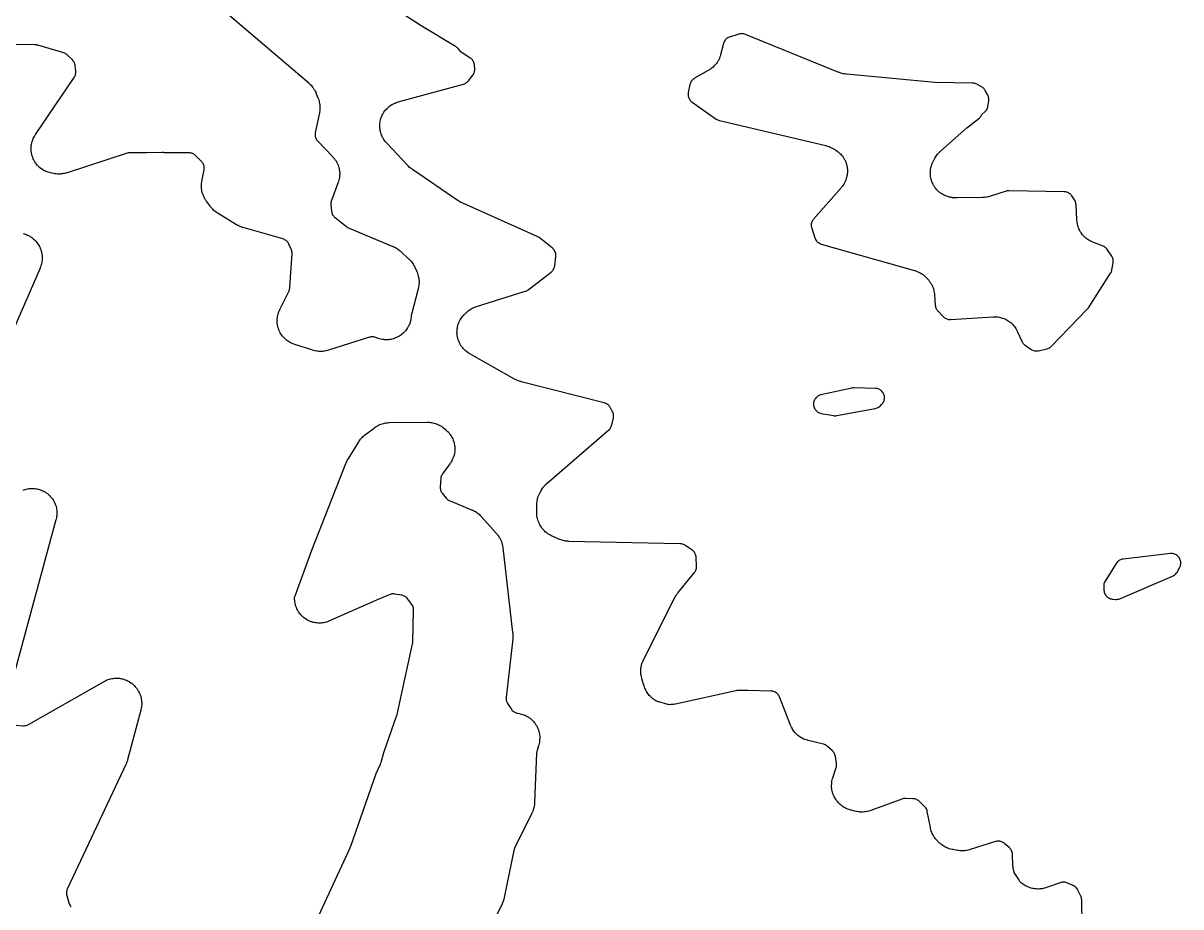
# Model space of a CAD drawing. Header units: millimetres. Extents: x 0 to 194, y 0 to 300.
# Drawn here: x 38.01 to 74.91, y 80.02 to 108.18 of the extents above; entities that cross this region are included whole.
import ezdxf

# ---------------------------------------------------------------- set-up
doc = ezdxf.new("R2010")
doc.units = ezdxf.units.MM
doc.layers.add('CUT', color=7, linetype='CONTINUOUS')

msp = doc.modelspace()

# ---------------------------------------------------------------- linework, layer by layer
at = {"layer": 'CUT'}
for points in [[(42.7107, 110.0415), (47.1179, 106.2753), (47.1337, 106.261), (47.1647, 106.2319), (47.1943, 106.2013), (47.2154, 106.1774), (47.242, 106.1441), (47.2607, 106.1183), (47.284, 106.0827), (47.3002, 106.0552), (47.32, 106.0176), (47.3381, 105.9791), (47.3466, 105.9596), (47.4109, 105.8034), (47.4188, 105.7828), (47.4336, 105.7411), (47.4464, 105.6987), (47.4543, 105.6665), (47.4629, 105.6231), (47.4676, 105.5903), (47.4719, 105.5462), (47.4734, 105.5131), (47.4732, 105.4689), (47.4715, 105.4358), (47.467, 105.3917), (47.4604, 105.348), (47.4565, 105.3262), (47.3268, 104.6859), (47.3224, 104.6571), (47.3208, 104.6281), (47.322, 104.5991), (47.3261, 104.5703), (47.3329, 104.5421), (47.3424, 104.5146), (47.3545, 104.4882), (47.3691, 104.4631), (47.386, 104.4395), (47.4052, 104.4177), (47.8755, 103.9317), (47.8899, 103.9161), (47.9179, 103.8842), (47.9444, 103.8511), (47.9631, 103.8253), (47.9864, 103.7898), (48.0025, 103.7624), (48.0223, 103.7249), (48.0358, 103.6961), (48.052, 103.6569), (48.0628, 103.627), (48.0752, 103.5864), (48.0831, 103.5556), (48.0916, 103.514), (48.0965, 103.4826), (48.1011, 103.4404), (48.1031, 103.4086), (48.1036, 103.3662), (48.1026, 103.3344), (48.0992, 103.2921), (48.0951, 103.2605), (48.0877, 103.2187), (48.0807, 103.1877), (48.0695, 103.1468), (48.0563, 103.1065), (48.0492, 103.0865), (47.8389, 102.5338), (47.8301, 102.5068), (47.8238, 102.4792), (47.8202, 102.4511), (47.8193, 102.4228), (47.8211, 102.3945), (47.8433, 102.1908), (47.848, 102.1615), (47.8555, 102.1329), (47.8658, 102.1051), (47.8788, 102.0785), (47.8944, 102.0533), (47.9124, 102.0298), (47.9326, 102.0081), (47.9549, 101.9886), (48.3316, 101.689), (48.3542, 101.6727), (48.3782, 101.6586), (48.4034, 101.6467), (49.799, 101.0684), (49.8171, 101.0605), (49.8529, 101.0437), (49.888, 101.0254), (49.9137, 101.0106), (49.947, 100.9893), (49.9712, 100.9722), (50.0026, 100.9481), (50.0328, 100.9226), (50.0476, 100.9095), (50.3008, 100.6762), (50.317, 100.6605), (50.3486, 100.6283), (50.3786, 100.5946), (50.3997, 100.5682), (50.4261, 100.5316), (50.4445, 100.5033), (50.4671, 100.4643), (50.4877, 100.4242), (50.4975, 100.4039), (50.5601, 100.2657), (50.5687, 100.2455), (50.5848, 100.2046), (50.5989, 100.1629), (50.608, 100.1313), (50.618, 100.0884), (50.6239, 100.056), (50.6297, 100.0124), (50.6324, 99.9796), (50.6339, 99.9357), (50.6334, 99.9027), (50.6306, 99.8588), (50.6269, 99.8261), (50.6198, 99.7827), (50.6106, 99.7397), (50.6055, 99.7183), (50.3889, 98.9021), (50.3828, 98.8735), (50.3795, 98.8444), (50.3774, 98.8125), (50.3722, 98.7671), (50.3667, 98.734), (50.357, 98.6898), (50.3481, 98.6572), (50.334, 98.6142), (50.3219, 98.5827), (50.3036, 98.5413), (50.2883, 98.5111), (50.266, 98.4719), (50.2478, 98.4433), (50.2216, 98.4065), (50.2007, 98.3799), (50.1709, 98.3459), (50.1474, 98.3216), (50.1144, 98.2907), (50.0886, 98.2689), (50.0527, 98.2415), (50.0248, 98.2223), (49.9863, 98.1986), (49.9566, 98.1824), (49.9159, 98.1627), (49.8848, 98.1495), (49.8423, 98.134), (49.81, 98.124), (49.7662, 98.1128), (49.733, 98.1061), (49.6884, 98.0994), (49.6547, 98.0961), (49.6096, 98.0939), (49.5757, 98.0939), (49.5306, 98.0962), (49.4969, 98.0997), (49.4523, 98.1065), (49.4191, 98.1133), (49.3754, 98.1246), (49.3323, 98.1381), (49.3109, 98.1453), (49.2502, 98.1677), (49.2234, 98.1762), (49.1959, 98.1821), (49.168, 98.1854), (49.1399, 98.1861), (49.1118, 98.1842), (49.0841, 98.1796), (49.0569, 98.1725), (47.7418, 97.7609), (47.7199, 97.7546), (47.6759, 97.7433), (47.6314, 97.7341), (47.5977, 97.729), (47.5525, 97.7244), (47.5185, 97.7227), (47.4731, 97.7227), (47.4391, 97.7244), (47.3938, 97.729), (47.3602, 97.7341), (47.3157, 97.7432), (47.2717, 97.7546), (47.2498, 97.7608), (46.6725, 97.9413), (46.6516, 97.9484), (46.6101, 97.9637), (46.5693, 97.981), (46.5395, 97.9954), (46.5007, 98.0166), (46.4724, 98.0339), (46.4358, 98.0588), (46.4094, 98.0788), (46.3755, 98.1072), (46.3511, 98.1297), (46.3201, 98.1612), (46.2981, 98.186), (46.2704, 98.2205), (46.2509, 98.2473), (46.2267, 98.2843), (46.2099, 98.3129), (46.1895, 98.3521), (46.1756, 98.3822), (46.1591, 98.4233), (46.1483, 98.4546), (46.1359, 98.4971), (46.1282, 98.5293), (46.12, 98.5728), (46.1155, 98.6056), (46.1116, 98.6497), (46.1104, 98.6828), (46.1109, 98.7271), (46.1129, 98.7601), (46.1177, 98.8041), (46.1229, 98.8368), (46.1321, 98.8801), (46.1405, 98.9122), (46.1538, 98.9544), (46.1653, 98.9854), (46.1828, 99.0261), (46.1959, 99.053), (46.4885, 99.6536), (46.5, 99.6806), (46.5089, 99.7085), (46.515, 99.7372), (46.5182, 99.7664), (46.585, 100.8384), (46.5853, 100.8685), (46.5827, 100.8984), (46.577, 100.928), (46.5685, 100.9568), (46.557, 100.9847), (46.482, 101.1443), (46.4687, 101.1694), (46.4531, 101.1932), (46.4353, 101.2153), (46.4156, 101.2357), (46.394, 101.2541), (46.3707, 101.2704), (46.346, 101.2844), (46.3201, 101.296), (46.2932, 101.3051), (45.0235, 101.6693), (45.0047, 101.6752), (44.9675, 101.6876), (44.9308, 101.7017), (44.9038, 101.7134), (44.8685, 101.7307), (44.834, 101.7494), (44.817, 101.7592), (44.2281, 102.1132), (44.2094, 102.125), (44.1727, 102.1497), (44.1372, 102.1761), (44.1116, 102.1971), (44.0789, 102.2269), (44.0555, 102.2504), (44.0258, 102.2832), (43.9979, 102.3175), (43.9843, 102.335), (43.8576, 102.5065), (43.8444, 102.5254), (43.819, 102.5637), (43.7956, 102.6034), (43.7796, 102.6339), (43.7604, 102.6757), (43.7476, 102.7077), (43.7327, 102.7513), (43.7233, 102.7844), (43.7129, 102.8293), (43.7069, 102.8632), (43.7012, 102.9089), (43.6987, 102.9433), (43.6977, 102.9893), (43.6987, 103.0238), (43.7024, 103.0696), (43.7084, 103.1153), (43.712, 103.138), (43.7808, 103.5098), (43.7847, 103.5387), (43.7857, 103.5678), (43.784, 103.5968), (43.7795, 103.6256), (43.7721, 103.6537), (43.7621, 103.6811), (43.7495, 103.7073), (43.7344, 103.7322), (43.717, 103.7555), (43.6974, 103.777), (43.5125, 103.961), (43.4908, 103.9806), (43.4673, 103.998), (43.4422, 104.0131), (43.4158, 104.0256), (43.3882, 104.0354), (43.3599, 104.0426), (43.331, 104.0469), (43.3017, 104.0484), (42.5196, 104.0507), (42.5172, 104.0514), (42.4899, 104.0574), (42.4622, 104.0607), (42.4342, 104.0615), (41.9454, 104.0523), (41.4203, 104.0538), (41.3885, 104.0522), (41.3571, 104.0472), (41.3263, 104.039), (39.4127, 103.4142), (39.3909, 103.4077), (39.3471, 103.3958), (39.3027, 103.3861), (39.2692, 103.3806), (39.224, 103.3754), (39.1901, 103.3733), (39.1446, 103.3727), (39.1106, 103.374), (39.0654, 103.378), (39.0204, 103.3843), (38.998, 103.388), (38.9167, 103.4036), (38.895, 103.4083), (38.8519, 103.4188), (38.8093, 103.4315), (38.7779, 103.4425), (38.7368, 103.4592), (38.7066, 103.4733), (38.6674, 103.494), (38.6388, 103.511), (38.6017, 103.5355), (38.5749, 103.5552), (38.5405, 103.5832), (38.5157, 103.6055), (38.4842, 103.6368), (38.4618, 103.6614), (38.4335, 103.6956), (38.4137, 103.7223), (38.3889, 103.7592), (38.3717, 103.7877), (38.3507, 103.8268), (38.3365, 103.8569), (38.3194, 103.8979), (38.3082, 103.9292), (38.2953, 103.9717), (38.2872, 104.0039), (38.2785, 104.0475), (38.2737, 104.0804), (38.2693, 104.1246), (38.2677, 104.1578), (38.2678, 104.2023), (38.2695, 104.2355), (38.2739, 104.2797), (38.2789, 104.3126), (38.2876, 104.3561), (38.2958, 104.3884), (38.3088, 104.4308), (38.3201, 104.4621), (38.3373, 104.5031), (38.3516, 104.5331), (38.3727, 104.5722), (38.3957, 104.6101), (38.4077, 104.6289), (39.6394, 106.4538), (39.6547, 106.4791), (39.6675, 106.5058), (39.6775, 106.5336), (39.6848, 106.5623), (39.6892, 106.5915), (39.6908, 106.6211), (39.6894, 106.6506), (39.6725, 106.8241), (39.6682, 106.8533), (39.6611, 106.882), (39.6511, 106.9099), (39.6385, 106.9366), (39.6233, 106.9619), (39.6057, 106.9857), (39.5858, 107.0076), (39.4369, 107.156), (39.4149, 107.1759), (39.3909, 107.1936), (39.3654, 107.2088), (39.3384, 107.2213), (39.3104, 107.2312), (38.483, 107.4766), (38.4555, 107.4833), (38.4276, 107.4875), (38.3993, 107.4889), (37.0746, 107.4964)], [(71.7751, 78.6366), (71.7536, 80.2433), (71.7514, 80.2756), (71.7458, 80.3075), (71.7367, 80.3385), (71.7244, 80.3684), (71.6337, 80.5586), (71.6187, 80.5863), (71.6008, 80.6123), (71.5804, 80.6362), (71.5575, 80.6579), (71.5325, 80.677), (71.5056, 80.6934), (71.4771, 80.7069), (71.281, 80.7877), (71.2515, 80.7981), (71.2211, 80.8053), (71.1901, 80.8094), (71.1588, 80.8102), (71.1277, 80.8077), (71.0969, 80.802), (71.0669, 80.7932), (70.6303, 80.6391), (70.6096, 80.6323), (70.568, 80.6198), (70.5258, 80.6094), (70.4938, 80.6031), (70.4508, 80.5968), (70.4184, 80.5936), (70.375, 80.5915), (70.3424, 80.5914), (70.299, 80.5935), (70.2627, 80.597), (70.2191, 80.6033), (70.1821, 80.6106), (70.1389, 80.6213), (70.107, 80.6309), (70.065, 80.6458), (70.0342, 80.6586), (69.994, 80.6776), (69.9645, 80.6933), (69.9263, 80.7162), (69.8986, 80.7347), (69.8629, 80.7613), (69.8371, 80.7825), (69.8042, 80.8124), (69.7845, 80.8322), (69.7816, 80.8361), (69.7577, 80.8719), (69.7462, 80.8901), (69.6064, 81.1225), (69.6004, 81.1397), (69.591, 81.1716), (69.5804, 81.2149), (69.5742, 81.2477), (69.568, 81.2917), (69.5639, 81.3361), (69.5625, 81.3583), (69.5488, 81.6952), (69.546, 81.7251), (69.5404, 81.7546), (69.5318, 81.7833), (69.5203, 81.811), (69.5062, 81.8375), (69.4895, 81.8624), (69.4703, 81.8855), (69.449, 81.9066), (69.2983, 82.0414), (69.2764, 82.0592), (69.2529, 82.0749), (69.2281, 82.0883), (69.2021, 82.0993), (69.1752, 82.1078), (69.1477, 82.1137), (69.1197, 82.117), (69.0915, 82.1177), (69.0634, 82.1158), (69.0355, 82.1112), (69.0083, 82.104), (68.1943, 81.848), (68.1736, 81.842), (68.132, 81.8311), (68.0899, 81.8222), (68.0581, 81.817), (68.0153, 81.8121), (67.9832, 81.81), (67.9401, 81.8092), (67.9079, 81.8102), (67.865, 81.8136), (67.8223, 81.819), (67.8011, 81.8222), (67.6424, 81.85), (67.6207, 81.8544), (67.5775, 81.8642), (67.5348, 81.8761), (67.5033, 81.8866), (67.462, 81.9026), (67.4317, 81.9162), (67.3921, 81.9362), (67.3633, 81.9527), (67.3259, 81.9765), (67.2989, 81.9957), (67.264, 82.0231), (67.2306, 82.0522), (67.2142, 82.0671), (67.1709, 82.1087), (67.1546, 82.1252), (67.123, 82.1588), (67.0931, 82.1941), (67.0721, 82.2217), (67.0459, 82.2599), (67.0279, 82.2894), (67.0058, 82.3301), (66.9909, 82.3614), (66.9731, 82.4041), (66.9614, 82.4367), (66.9481, 82.481), (66.9371, 82.5259), (66.9322, 82.5485), (66.834, 83.0633), (66.8265, 83.0936), (66.816, 83.1231), (66.8024, 83.1512), (66.786, 83.1778), (66.7669, 83.2025), (66.7453, 83.2251), (66.5735, 83.3875), (66.5498, 83.4076), (66.5241, 83.4253), (66.4967, 83.4401), (66.4679, 83.4521), (66.4381, 83.461), (66.4075, 83.4667), (66.3764, 83.4692), (66.1367, 83.4764), (66.1081, 83.4759), (66.0797, 83.4727), (66.0517, 83.4667), (66.0244, 83.4582), (65.0356, 83.0951), (65.0149, 83.0881), (64.9732, 83.075), (64.9309, 83.064), (64.8988, 83.0573), (64.8557, 83.0505), (64.8231, 83.0469), (64.7795, 83.0443), (64.7467, 83.0439), (64.703, 83.0455), (64.6704, 83.0483), (64.6271, 83.0542), (64.5841, 83.0621), (64.5627, 83.0666), (64.4119, 83.1021), (64.389, 83.1081), (64.3437, 83.1214), (64.2991, 83.137), (64.2663, 83.1504), (64.2236, 83.1706), (64.1925, 83.1873), (64.1521, 83.2119), (64.1229, 83.2318), (64.0853, 83.2605), (64.0583, 83.2834), (64.024, 83.3158), (63.9996, 83.3414), (63.9688, 83.3773), (63.94, 83.4147), (63.9269, 83.4326), (63.9152, 83.4505), (63.8913, 83.4891), (63.8694, 83.529), (63.8545, 83.5597), (63.8367, 83.6016), (63.825, 83.6336), (63.8115, 83.677), (63.8031, 83.7101), (63.7941, 83.7547), (63.789, 83.7884), (63.7846, 83.8337), (63.783, 83.8677), (63.7831, 83.9132), (63.7849, 83.9473), (63.7897, 83.9925), (63.7949, 84.0262), (63.8042, 84.0707), (63.8157, 84.1147), (63.822, 84.1366), (63.9273, 84.4691), (63.9344, 84.4958), (63.9391, 84.5231), (63.9412, 84.5506), (63.9407, 84.5782), (63.9377, 84.6057), (63.9048, 84.8181), (63.8988, 84.8469), (63.8901, 84.875), (63.8787, 84.9021), (63.8647, 84.9279), (63.8482, 84.9523), (63.8294, 84.9749), (63.8085, 84.9955), (63.6522, 85.1356), (63.6294, 85.1541), (63.6049, 85.1702), (63.579, 85.1839), (63.5518, 85.195), (63.5237, 85.2034), (63.034, 85.324), (63.0133, 85.3296), (62.9722, 85.3418), (62.9317, 85.356), (62.9019, 85.368), (62.8629, 85.386), (62.8344, 85.4008), (62.7974, 85.4224), (62.7704, 85.4399), (62.7356, 85.4649), (62.7104, 85.4848), (62.6781, 85.5131), (62.655, 85.5353), (62.6255, 85.5665), (62.6046, 85.5909), (62.5782, 85.6247), (62.5597, 85.651), (62.5367, 85.6871), (62.5207, 85.715), (62.5012, 85.7532), (62.4836, 85.7923), (62.4753, 85.8121), (62.1205, 86.711), (62.1083, 86.7379), (62.0936, 86.7634), (62.0765, 86.7873), (62.0571, 86.8095), (62.0356, 86.8296), (62.0122, 86.8476), (61.9872, 86.8631), (61.9608, 86.8761), (61.9332, 86.8865), (61.9048, 86.8941), (61.8757, 86.8989), (61.8463, 86.9009), (61.1176, 86.9128), (61.0509, 86.9163), (61.0233, 86.9164), (61.003, 86.9147), (60.8001, 86.918), (60.7651, 86.9165), (60.7304, 86.911), (58.8089, 86.4859), (58.7868, 86.4816), (58.7424, 86.474), (58.6977, 86.4688), (58.6641, 86.4665), (58.6191, 86.4657), (58.5854, 86.4668), (58.5644, 86.4685), (58.5604, 86.4696), (58.2753, 86.5537), (58.2538, 86.5606), (58.2112, 86.5756), (58.2068, 86.5774), (58.1795, 86.5917), (58.1507, 86.6086), (58.1133, 86.6331), (58.0863, 86.6529), (58.0516, 86.681), (58.0267, 86.7033), (57.995, 86.7347), (57.9724, 86.7594), (57.9439, 86.7937), (57.9239, 86.8205), (57.899, 86.8576), (57.8817, 86.8862), (57.8606, 86.9255), (57.8462, 86.9558), (57.8291, 86.997), (57.814, 87.039), (57.807, 87.0602), (57.7363, 87.2934), (57.7306, 87.314), (57.7201, 87.3555), (57.7116, 87.3975), (57.7068, 87.4293), (57.7023, 87.4719), (57.7005, 87.5039), (57.7001, 87.5467), (57.7014, 87.5788), (57.7051, 87.6215), (57.7094, 87.6533), (57.7171, 87.6954), (57.7244, 87.7267), (57.7361, 87.7679), (57.7464, 87.7983), (57.762, 87.8382), (57.7794, 87.8773), (57.7886, 87.8967), (58.7892, 89.8786), (58.8007, 89.9), (58.8249, 89.9421), (58.8513, 89.9828), (58.8798, 90.022), (58.8947, 90.0413), (59.4086, 90.6723), (59.4269, 90.6974), (59.4425, 90.7241), (59.4553, 90.7524), (59.4651, 90.7818), (59.4718, 90.812), (59.4753, 90.8428), (59.4757, 90.8738), (59.4642, 91.1622), (59.4617, 91.1905), (59.4565, 91.2184), (59.4488, 91.2458), (59.4385, 91.2722), (59.4257, 91.2976), (59.4106, 91.3217), (59.3932, 91.3442), (59.3739, 91.3649), (59.3526, 91.3838), (59.3297, 91.4006), (59.1092, 91.5461), (59.0851, 91.5605), (59.0597, 91.5725), (59.0333, 91.5821), (59.0061, 91.5892), (58.9783, 91.5938), (58.9503, 91.5957), (55.4088, 91.6702), (55.3868, 91.6712), (55.3429, 91.6743), (55.2991, 91.6795), (55.2666, 91.685), (55.2235, 91.6945), (55.1917, 91.7032), (55.1498, 91.7169), (55.1086, 91.7325), (55.0882, 91.7409), (54.8798, 91.8322), (54.8595, 91.8417), (54.8194, 91.8617), (54.7804, 91.8837), (54.7519, 91.9016), (54.7153, 91.9274), (54.6888, 91.948), (54.6548, 91.9773), (54.6305, 92.0005), (54.5997, 92.033), (54.5778, 92.0585), (54.5503, 92.094), (54.5311, 92.1215), (54.5073, 92.1595), (54.4854, 92.1986), (54.475, 92.2184), (54.469, 92.2304), (54.46, 92.2499), (54.4428, 92.2891), (54.4275, 92.3291), (54.4175, 92.3596), (54.4061, 92.4009), (54.3991, 92.4322), (54.3916, 92.4744), (54.3876, 92.5063), (54.3842, 92.549), (54.3829, 92.5918), (54.3827, 92.6132), (54.3863, 92.8343), (54.3872, 92.8564), (54.3901, 92.9004), (54.3951, 92.9442), (54.4005, 92.9768), (54.4098, 93.02), (54.4184, 93.0519), (54.4319, 93.0939), (54.4435, 93.1249), (54.4611, 93.1654), (54.4806, 93.205), (54.4908, 93.2245), (54.5311, 93.2971), (54.5411, 93.3141), (54.5618, 93.3479), (54.584, 93.3806), (54.6017, 93.4045), (54.6267, 93.4352), (54.6464, 93.4573), (54.674, 93.4857), (54.7028, 93.5129), (54.7175, 93.5261), (56.681, 95.2196), (56.7011, 95.2387), (56.7194, 95.2596), (56.7357, 95.282), (56.7499, 95.3059), (56.7618, 95.331), (56.7713, 95.357), (56.7784, 95.3839), (56.8259, 95.6055), (56.8309, 95.6365), (56.8326, 95.6678), (56.831, 95.6992), (56.8262, 95.7302), (56.8181, 95.7605), (56.807, 95.7898), (56.7928, 95.8178), (56.7225, 95.9402), (56.7063, 95.9654), (56.6876, 95.9889), (56.6668, 96.0104), (56.6438, 96.0297), (56.6191, 96.0466), (56.5928, 96.061), (56.5651, 96.0727), (56.5365, 96.0815), (53.8897, 96.7569), (53.8706, 96.7622), (53.8328, 96.7736), (53.7955, 96.7867), (53.768, 96.7978), (53.7319, 96.8141), (53.6967, 96.832), (53.6792, 96.8413), (52.2516, 97.6467), (52.2329, 97.6579), (52.1961, 97.6811), (52.1604, 97.706), (52.1346, 97.726), (52.1015, 97.7543), (52.0777, 97.7767), (52.0475, 97.808), (52.0261, 97.8326), (51.999, 97.8667), (51.98, 97.8933), (51.9564, 97.9298), (51.9401, 97.9581), (51.9201, 97.9968), (51.9066, 98.0265), (51.8905, 98.0669), (51.8799, 98.0978), (51.8677, 98.1396), (51.8602, 98.1713), (51.8521, 98.2141), (51.8476, 98.2465), (51.8438, 98.2898), (51.8425, 98.3224), (51.8428, 98.366), (51.8446, 98.3986), (51.8492, 98.4419), (51.8542, 98.4741), (51.8629, 98.5168), (51.871, 98.5484), (51.8838, 98.59), (51.8949, 98.6207), (51.9116, 98.6609), (51.9257, 98.6903), (51.9462, 98.7287), (51.963, 98.7567), (51.9872, 98.7929), (52.0066, 98.8191), (52.0342, 98.8528), (52.0634, 98.8852), (52.0784, 98.901), (52.1193, 98.9421), (52.135, 98.9572), (52.1672, 98.9866), (52.2008, 99.0143), (52.2269, 99.0339), (52.263, 99.0583), (52.2909, 99.0753), (52.3292, 99.0961), (52.3586, 99.1102), (52.3987, 99.1272), (52.4396, 99.1423), (52.4603, 99.1493), (54.0166, 99.637), (54.0414, 99.646), (54.0653, 99.6571), (54.0882, 99.6703), (54.1098, 99.6855), (54.8412, 100.2481), (54.8637, 100.2672), (54.8842, 100.2885), (54.9025, 100.3117), (54.9185, 100.3366), (54.9319, 100.363), (54.9427, 100.3905), (54.9507, 100.419), (54.9559, 100.4481), (54.993, 100.7412), (54.9953, 100.7718), (54.9945, 100.8025), (54.9905, 100.8329), (54.9835, 100.8628), (54.9734, 100.8917), (54.9604, 100.9195), (54.9447, 100.9459), (54.9263, 100.9705), (54.9056, 100.9931), (54.8826, 101.0134), (54.4654, 101.3464), (54.4449, 101.3614), (54.4231, 101.3746), (54.4003, 101.386), (52.0241, 102.4445), (52.0059, 102.4531), (51.9699, 102.4712), (51.9347, 102.4908), (51.9004, 102.5119), (51.8835, 102.5229), (50.4199, 103.5204), (50.3999, 103.5348), (50.3608, 103.5648), (50.3233, 103.5969), (50.2876, 103.6309), (50.2703, 103.6485), (49.6013, 104.362), (49.5866, 104.3785), (49.5581, 104.412), (49.5313, 104.447), (49.5125, 104.4741), (49.4892, 104.5115), (49.4731, 104.5403), (49.4536, 104.5798), (49.4404, 104.6101), (49.4249, 104.6513), (49.4147, 104.6827), (49.4032, 104.7252), (49.3962, 104.7575), (49.389, 104.8009), (49.3851, 104.8337), (49.3822, 104.8777), (49.3816, 104.9107), (49.3829, 104.9547), (49.3855, 104.9876), (49.3912, 105.0313), (49.397, 105.0638), (49.4069, 105.1067), (49.4159, 105.1385), (49.4299, 105.1802), (49.4419, 105.2109), (49.46, 105.2511), (49.475, 105.2805), (49.4969, 105.3187), (49.5147, 105.3465), (49.5402, 105.3824), (49.5606, 105.4084), (49.5896, 105.4416), (49.6124, 105.4654), (49.6444, 105.4956), (49.6695, 105.5171), (49.7044, 105.5441), (49.7314, 105.563), (49.7687, 105.5864), (49.7975, 105.6026), (49.8369, 105.6222), (49.8671, 105.6355), (49.9083, 105.6512), (49.9502, 105.6649), (49.9713, 105.6712), (52.0511, 106.2398), (52.0774, 106.2483), (52.1029, 106.2592), (52.1272, 106.2724), (52.1502, 106.2878), (52.1717, 106.3053), (52.1915, 106.3246), (52.2094, 106.3457), (52.346, 106.5226), (52.3637, 106.5481), (52.3786, 106.5753), (52.3907, 106.6038), (52.3997, 106.6335), (52.4056, 106.664), (52.4084, 106.6949), (52.4079, 106.7259), (52.4004, 106.8383), (52.3968, 106.8689), (52.3901, 106.8989), (52.3803, 106.9281), (52.3676, 106.9562), (52.352, 106.9828), (52.3338, 107.0076), (52.3132, 107.0305), (52.2903, 107.0511), (52.2655, 107.0693), (51.9618, 107.2683), (51.8783, 107.3717), (51.8607, 107.3917), (51.8414, 107.41), (51.8206, 107.4265), (51.7983, 107.4411), (50.6965, 108.0972), (48.8115, 109.3321)], [(38.0132, 101.4775), (38.0449, 101.4692), (38.0865, 101.456), (38.1172, 101.4446), (38.1574, 101.4274), (38.1869, 101.413), (38.2252, 101.392), (38.2531, 101.3749), (38.2892, 101.3503), (38.3154, 101.3305), (38.3489, 101.3025), (38.373, 101.2803), (38.4037, 101.2492), (38.4255, 101.2248), (38.453, 101.1908), (38.4723, 101.1644), (38.4964, 101.1279), (38.5131, 101.0997), (38.5335, 101.0611), (38.5521, 101.0215), (38.5594, 101.0047), (38.5668, 100.9855), (38.5817, 100.9433), (38.5945, 100.9002), (38.6025, 100.8674), (38.6109, 100.8233), (38.6156, 100.7899), (38.6196, 100.7451), (38.6209, 100.7115), (38.6204, 100.6665), (38.6184, 100.6329), (38.6134, 100.5882), (38.608, 100.555), (38.5986, 100.511), (38.5899, 100.4785), (38.5761, 100.4357), (38.5603, 100.3936), (38.5518, 100.3728), (37.02, 96.856)], [(46.7598, 78.2874), (48.4367, 81.9093), (48.4424, 81.9223), (48.4497, 81.9404), (48.4548, 81.9537), (49.2713, 84.2704), (49.401, 84.5707), (49.4087, 84.5905), (49.4183, 84.6178), (49.4246, 84.638), (49.5064, 84.9376), (49.9147, 86.096), (49.9202, 86.1134), (49.9271, 86.1374), (49.9315, 86.1551), (50.4275, 88.4016), (50.4324, 88.4299), (50.4345, 88.4585), (50.4607, 89.4718), (50.4601, 89.4995), (50.457, 89.527), (50.4514, 89.5541), (50.4433, 89.5805), (50.4328, 89.6061), (50.42, 89.6307), (50.4049, 89.6539), (50.2777, 89.8321), (50.2594, 89.8552), (50.2389, 89.8764), (50.2165, 89.8955), (50.1923, 89.9123), (50.1666, 89.9266), (50.1396, 89.9384), (50.1116, 89.9474), (50.0828, 89.9537), (49.8544, 89.9917), (49.8257, 89.995), (49.7968, 89.9956), (49.7679, 89.9934), (49.7395, 89.9884), (49.7116, 89.9807), (49.6846, 89.9704), (49.4037, 89.8471), (49.3806, 89.8414), (49.3501, 89.8303), (49.321, 89.8159), (49.2796, 89.7926), (47.7806, 89.1345), (47.7601, 89.1261), (47.7188, 89.1103), (47.6768, 89.0966), (47.6448, 89.0879), (47.6017, 89.0784), (47.569, 89.0729), (47.5251, 89.0676), (47.492, 89.0653), (47.4478, 89.0644), (47.4147, 89.0654), (47.3706, 89.0688), (47.3377, 89.073), (47.2942, 89.0808), (47.2619, 89.0882), (47.2194, 89.1002), (47.1879, 89.1107), (47.1468, 89.1268), (47.1165, 89.1404), (47.0771, 89.1605), (47.0484, 89.177), (47.0112, 89.2008), (46.9842, 89.22), (46.9495, 89.2474), (46.9245, 89.2692), (46.8926, 89.2998), (46.8699, 89.324), (46.8412, 89.3576), (46.821, 89.3838), (46.7957, 89.4201), (46.7782, 89.4482), (46.7566, 89.4868), (46.7419, 89.5165), (46.7242, 89.5571), (46.7125, 89.588), (46.6989, 89.6301), (46.6902, 89.6621), (46.6808, 89.7053), (46.6754, 89.738), (46.6702, 89.7819), (46.668, 89.815), (46.6672, 89.8592), (46.6681, 89.886), (46.6749, 89.9081), (46.6819, 89.9288), (47.213, 91.3873), (48.3023, 94.1509), (48.31, 94.1692), (48.3262, 94.2055), (48.344, 94.241), (48.3633, 94.2757), (48.3733, 94.2929), (48.7109, 94.8408), (48.7224, 94.8586), (48.7463, 94.8936), (48.7719, 94.9274), (48.7922, 94.9519), (48.8208, 94.9831), (48.8433, 95.0056), (48.8748, 95.034), (48.9075, 95.0609), (48.9242, 95.074), (49.2129, 95.2897), (49.2322, 95.3033), (49.2714, 95.3295), (49.312, 95.3537), (49.3433, 95.3701), (49.3862, 95.3899), (49.4191, 95.403), (49.4638, 95.4181), (49.4979, 95.4277), (49.544, 95.4381), (49.5789, 95.444), (49.6258, 95.4495), (49.6729, 95.4525), (49.6965, 95.4534), (50.8884, 95.4669), (50.9106, 95.4666), (50.9549, 95.4649), (50.999, 95.4611), (51.0319, 95.4566), (51.0755, 95.4484), (51.1078, 95.4406), (51.1504, 95.4282), (51.1817, 95.4173), (51.2228, 95.4008), (51.253, 95.3868), (51.2923, 95.3663), (51.3209, 95.3495), (51.358, 95.3252), (51.3938, 95.2991), (51.4114, 95.2856), (51.4724, 95.2364), (51.4898, 95.2217), (51.5238, 95.1913), (51.5562, 95.1593), (51.5792, 95.134), (51.6082, 95.0989), (51.6286, 95.0715), (51.6538, 95.0336), (51.6713, 95.0042), (51.6926, 94.964), (51.7071, 94.933), (51.7242, 94.8908), (51.7354, 94.8585), (51.7482, 94.8148), (51.7561, 94.7816), (51.7644, 94.7368), (51.7689, 94.7029), (51.7726, 94.6575), (51.7736, 94.6234), (51.7727, 94.5778), (51.7703, 94.5438), (51.7648, 94.4985), (51.7589, 94.4649), (51.7489, 94.4204), (51.7397, 94.3876), (51.7252, 94.3444), (51.7127, 94.3126), (51.6939, 94.2711), (51.6782, 94.2407), (51.6553, 94.2013), (51.6305, 94.1632), (51.6175, 94.1444), (51.38, 93.8172), (51.3646, 93.7937), (51.3514, 93.7688), (51.3406, 93.7427), (51.3323, 93.7158), (51.3265, 93.6882), (51.3234, 93.6601), (51.3076, 93.4129), (51.3071, 93.385), (51.3093, 93.3571), (51.314, 93.3295), (51.3212, 93.3025), (51.331, 93.2763), (51.3431, 93.2511), (51.3576, 93.2271), (51.3742, 93.2046), (51.5015, 93.0479), (51.5216, 93.0255), (51.5439, 93.0053), (51.568, 92.9874), (51.5939, 92.972), (51.6211, 92.9592), (52.3095, 92.6787), (52.3284, 92.6705), (52.3656, 92.6533), (52.4021, 92.6344), (52.4287, 92.619), (52.4633, 92.5969), (52.4884, 92.5791), (52.5208, 92.5539), (52.5442, 92.5339), (52.5742, 92.5059), (52.6029, 92.4765), (52.6169, 92.4615), (53.102, 91.9165), (53.1168, 91.899), (53.1455, 91.8632), (53.1724, 91.826), (53.1911, 91.7971), (53.214, 91.7574), (53.2297, 91.7267), (53.2484, 91.6849), (53.2609, 91.6528), (53.2753, 91.6092), (53.2844, 91.5761), (53.2943, 91.5312), (53.3018, 91.486), (53.3051, 91.4633), (53.6167, 88.7646), (53.6189, 88.7394), (53.6218, 88.6889), (53.622, 88.6382), (53.6192, 88.5876), (53.6172, 88.5624), (53.4103, 86.6959), (53.4085, 86.6665), (53.4096, 86.637), (53.4136, 86.6078), (53.4204, 86.5791), (53.4301, 86.5512), (53.4424, 86.5244), (53.4572, 86.499), (53.5687, 86.328), (53.5863, 86.3038), (53.6063, 86.2814), (53.6283, 86.2611), (53.6523, 86.2431), (53.678, 86.2277), (53.705, 86.2148), (53.7333, 86.2047), (53.7623, 86.1975), (53.8334, 86.1836), (53.855, 86.1788), (53.898, 86.1682), (53.9404, 86.1554), (53.9717, 86.1443), (54.0126, 86.1274), (54.0426, 86.1133), (54.0817, 86.0925), (54.1102, 86.0755), (54.1471, 86.051), (54.1738, 86.0312), (54.2081, 86.0032), (54.2327, 85.9809), (54.264, 85.9496), (54.2863, 85.9251), (54.3145, 85.8908), (54.3343, 85.8642), (54.3589, 85.8274), (54.3759, 85.7989), (54.3968, 85.7599), (54.411, 85.7299), (54.428, 85.6889), (54.4391, 85.6577), (54.452, 85.6153), (54.46, 85.5831), (54.4686, 85.5396), (54.4734, 85.5068), (54.4777, 85.4627), (54.4793, 85.4296), (54.4792, 85.3853), (54.4775, 85.3522), (54.4731, 85.3081), (54.4682, 85.2753), (54.4595, 85.2318), (54.4486, 85.1889), (54.4426, 85.1676), (54.393, 85.0053), (54.3865, 84.9805), (54.3822, 84.9553), (54.3801, 84.9298), (54.3151, 83.3458), (54.3136, 83.3224), (54.3092, 83.2757), (54.3024, 83.2293), (54.2956, 83.1949), (54.284, 83.1495), (54.2736, 83.1159), (54.2573, 83.072), (54.2388, 83.0289), (54.229, 83.0076), (53.6782, 81.89), (53.6678, 81.8666), (53.6595, 81.8424), (53.6533, 81.8175), (53.3481, 80.3258), (53.3439, 80.3075), (53.3349, 80.271), (53.3243, 80.235), (53.3153, 80.2083), (53.3017, 80.1733), (53.2867, 80.1389), (53.2789, 80.1218), (52.4343, 78.3837)], [(38.0001, 93.2984), (38.0422, 93.3144), (38.0742, 93.3249), (38.1176, 93.3367), (38.1506, 93.3439), (38.195, 93.3513), (38.2284, 93.3552), (38.2734, 93.3581), (38.3071, 93.3587), (38.352, 93.3571), (38.3856, 93.3542), (38.4302, 93.3482), (38.4634, 93.342), (38.5071, 93.3315), (38.5395, 93.322), (38.582, 93.3073), (38.6132, 93.2946), (38.6541, 93.2756), (38.6839, 93.2599), (38.7226, 93.237), (38.7507, 93.2183), (38.7869, 93.1916), (38.813, 93.1703), (38.8464, 93.1401), (38.8703, 93.1163), (38.9004, 93.0829), (38.9218, 93.0568), (38.9485, 93.0206), (38.9671, 92.9925), (38.9901, 92.9538), (39.0058, 92.9239), (39.0248, 92.8831), (39.0375, 92.8519), (39.0523, 92.8094), (39.0617, 92.777), (39.0722, 92.7333), (39.0784, 92.7001), (39.0845, 92.6555), (39.0873, 92.6219), (39.0889, 92.577), (39.0884, 92.5433), (39.0855, 92.4984), (39.0816, 92.4649), (39.0742, 92.4205), (39.0646, 92.3765), (39.0592, 92.3547), (37.4177, 86.3121)], [(37.7873, 85.8137), (38.0194, 85.7966), (38.0489, 85.7959), (38.0784, 85.7981), (38.1075, 85.8032), (38.1359, 85.8111), (38.1635, 85.8218), (38.1898, 85.8351), (40.5926, 87.2033), (40.6125, 87.214), (40.6528, 87.2343), (40.6941, 87.2526), (40.7257, 87.2648), (40.7686, 87.2788), (40.8012, 87.2877), (40.8453, 87.2974), (40.8787, 87.303), (40.9236, 87.3083), (40.9573, 87.3105), (41.0025, 87.3112), (41.0363, 87.31), (41.0813, 87.3062), (41.1149, 87.3016), (41.1593, 87.2933), (41.1922, 87.2854), (41.2355, 87.2726), (41.2674, 87.2615), (41.3093, 87.2445), (41.3399, 87.2301), (41.3799, 87.209), (41.4089, 87.1917), (41.4465, 87.1667), (41.4737, 87.1465), (41.5086, 87.1179), (41.5337, 87.0951), (41.5655, 87.0631), (41.5882, 87.0379), (41.6166, 87.0029), (41.6433, 86.9664), (41.6562, 86.9479), (41.6592, 86.9433), (41.6704, 86.9254), (41.6919, 86.8891), (41.7116, 86.8519), (41.7251, 86.8234), (41.7413, 86.7845), (41.7521, 86.7548), (41.7646, 86.7145), (41.7725, 86.684), (41.7811, 86.6427), (41.7862, 86.6116), (41.7909, 86.5697), (41.793, 86.5382), (41.7939, 86.496), (41.793, 86.4645), (41.7899, 86.4225), (41.7861, 86.3911), (41.779, 86.3496), (41.7701, 86.3084), (41.7651, 86.2879), (41.3418, 84.7063), (41.3362, 84.687), (41.3241, 84.6488), (41.3104, 84.6112), (41.2949, 84.5742), (41.2868, 84.5559), (39.4221, 80.5924), (39.4105, 80.5639), (39.4018, 80.5344), (39.3962, 80.5042), (39.3937, 80.4736), (39.3944, 80.4429), (39.3982, 80.4124), (39.405, 80.3825), (39.4704, 80.1529), (39.4802, 80.1242), (39.4928, 80.0967), (39.5081, 80.0705), (39.526, 80.046), (39.5463, 80.0235)]]:
    msp.add_lwpolyline(points, dxfattribs=at)
for points in [[(63.6632, 104.2625), (63.708, 104.2467), (63.741, 104.2332), (63.7839, 104.2128), (63.8257, 104.1902), (63.8463, 104.1783), (63.9028, 104.1438), (63.9212, 104.132), (63.9572, 104.1075), (63.992, 104.0813), (64.0171, 104.0604), (64.0492, 104.0309), (64.0721, 104.0077), (64.1012, 103.9753), (64.1218, 103.95), (64.1477, 103.9149), (64.1657, 103.8877), (64.188, 103.8502), (64.2034, 103.8214), (64.222, 103.782), (64.2345, 103.7519), (64.2491, 103.7108), (64.2586, 103.6796), (64.2693, 103.6373), (64.2757, 103.6053), (64.2823, 103.5623), (64.2856, 103.5298), (64.2879, 103.4863), (64.288, 103.4536), (64.2861, 103.4101), (64.2831, 103.3776), (64.277, 103.3344), (64.2709, 103.3024), (64.2606, 103.26), (64.2514, 103.2287), (64.2371, 103.1876), (64.225, 103.1573), (64.2067, 103.1177), (64.1917, 103.0887), (64.1697, 103.0511), (64.1519, 103.0237), (64.1264, 102.9884), (64.0993, 102.9543), (64.0853, 102.9376), (63.2077, 101.9409), (63.19, 101.9188), (63.1745, 101.8951), (63.1613, 101.87), (63.1505, 101.8438), (63.1422, 101.8167), (63.1365, 101.7889), (63.1335, 101.7607), (63.1331, 101.7323), (63.1354, 101.7041), (63.1404, 101.6762), (63.148, 101.6489), (63.2499, 101.3394), (63.2604, 101.312), (63.2735, 101.2858), (63.2891, 101.2611), (63.3071, 101.2379), (63.3272, 101.2166), (63.3493, 101.1974), (63.3732, 101.1805), (63.3986, 101.1659), (63.4253, 101.1539), (63.4531, 101.1445), (66.4224, 100.3033), (66.4452, 100.2962), (66.4904, 100.2807), (66.5348, 100.2629), (66.5673, 100.2478), (66.6095, 100.2253), (66.6402, 100.2069), (66.6797, 100.1801), (66.7083, 100.1584), (66.7448, 100.1276), (66.7796, 100.0949), (66.7966, 100.078), (66.8361, 100.0367), (66.8509, 100.0205), (66.8796, 99.9874), (66.9066, 99.953), (66.9256, 99.9262), (66.9492, 99.8893), (66.9655, 99.8608), (66.9854, 99.8217), (66.9988, 99.7918), (67.0148, 99.751), (67.0253, 99.7199), (67.0372, 99.6778), (67.0446, 99.6458), (67.0524, 99.6027), (67.0581, 99.5592), (67.0604, 99.5375), (67.0885, 99.1928), (67.0922, 99.1641), (67.0987, 99.1359), (67.1079, 99.1085), (67.1196, 99.082), (67.1339, 99.0568), (67.1506, 99.0331), (67.1694, 99.0112), (67.3356, 98.8353), (67.3566, 98.8151), (67.3794, 98.7971), (67.4039, 98.7813), (67.4298, 98.7681), (67.4569, 98.7573), (67.4849, 98.7493), (67.5135, 98.744), (67.5425, 98.7415), (67.5716, 98.7419), (68.9288, 98.8234), (68.9514, 98.8242), (68.9967, 98.8246), (69.0419, 98.8228), (69.0757, 98.8197), (69.1206, 98.8133), (69.1539, 98.8068), (69.1978, 98.796), (69.2303, 98.7862), (69.273, 98.771), (69.3043, 98.758), (69.3452, 98.7385), (69.3751, 98.7224), (69.4138, 98.699), (69.442, 98.68), (69.4781, 98.6527), (69.5042, 98.631), (69.5375, 98.6003), (69.5612, 98.576), (69.5912, 98.5421), (69.6124, 98.5156), (69.6388, 98.4788), (69.6572, 98.4503), (69.6799, 98.4111), (69.7005, 98.3708), (69.7103, 98.3504), (69.8479, 98.0441), (69.8601, 98.0198), (69.8745, 97.9968), (69.8909, 97.9752), (69.9092, 97.9551), (69.9292, 97.9368), (69.9508, 97.9203), (70.1383, 97.7906), (70.1649, 97.7742), (70.193, 97.7606), (70.2225, 97.75), (70.2528, 97.7426), (70.2838, 97.7383), (70.3151, 97.7373), (70.3462, 97.7396), (70.377, 97.7451), (70.6475, 97.8081), (70.6751, 97.8159), (70.7018, 97.8263), (70.7274, 97.8393), (70.7516, 97.8546), (70.7743, 97.8721), (70.7952, 97.8918), (71.9324, 99.0683), (71.9519, 99.0906), (71.9692, 99.1148), (72.6737, 100.2132), (72.6886, 100.2391), (72.7008, 100.2663), (72.7102, 100.2946), (72.7168, 100.3238), (72.7549, 100.543), (72.7584, 100.571), (72.7593, 100.5992), (72.7575, 100.6274), (72.7531, 100.6553), (72.7461, 100.6826), (72.7366, 100.7091), (72.7246, 100.7347), (72.7102, 100.759), (72.5782, 100.9603), (72.56, 100.9852), (72.5393, 101.008), (72.5165, 101.0286), (72.4916, 101.0468), (72.465, 101.0623), (72.437, 101.075), (72.1086, 101.204), (72.0889, 101.2123), (72.0497, 101.2299), (72.0115, 101.2493), (71.9835, 101.2652), (71.9473, 101.2882), (71.921, 101.3067), (71.8871, 101.333), (71.8627, 101.3539), (71.8314, 101.3834), (71.8091, 101.4065), (71.7808, 101.4388), (71.7608, 101.464), (71.7358, 101.4988), (71.7182, 101.5257), (71.6966, 101.5628), (71.6817, 101.5913), (71.6637, 101.6303), (71.6516, 101.6601), (71.6374, 101.7005), (71.6282, 101.7313), (71.6179, 101.773), (71.6117, 101.8046), (71.6054, 101.847), (71.6012, 101.8897), (71.5995, 101.9111), (71.5745, 102.3968), (71.5712, 102.4285), (71.5645, 102.4598), (71.5545, 102.4901), (71.5413, 102.5192), (71.5251, 102.5468), (71.4404, 102.6749), (71.4233, 102.6983), (71.4039, 102.7199), (71.3826, 102.7396), (71.3594, 102.7571), (71.3347, 102.7723), (71.3086, 102.7851), (71.2814, 102.7952), (71.2534, 102.8027), (71.2248, 102.8074), (71.1958, 102.8094), (69.4403, 102.8424), (69.407, 102.8411), (69.374, 102.8362), (69.3417, 102.8276), (68.8464, 102.6662), (68.8249, 102.6598), (68.7816, 102.648), (68.7377, 102.6384), (68.7046, 102.6329), (68.66, 102.6277), (68.6152, 102.6248), (68.5928, 102.6238), (67.7841, 102.6112), (67.7636, 102.6113), (67.7227, 102.6126), (67.6818, 102.6157), (67.6411, 102.6206), (67.6208, 102.6235), (67.5964, 102.6276), (67.5746, 102.6319), (67.5312, 102.6414), (67.4883, 102.6531), (67.4566, 102.6634), (67.4151, 102.6792), (67.3846, 102.6926), (67.3448, 102.7125), (67.3158, 102.7288), (67.2782, 102.7525), (67.2509, 102.7716), (67.2159, 102.7989), (67.1906, 102.8206), (67.1584, 102.8512), (67.1354, 102.8753), (67.1063, 102.9089), (67.0858, 102.9352), (67.0603, 102.9715), (67.0425, 102.9997), (67.0206, 103.0384), (67.0056, 103.0681), (66.9877, 103.1088), (66.9758, 103.1399), (66.9619, 103.1821), (66.9531, 103.2142), (66.9435, 103.2576), (66.9379, 103.2905), (66.9326, 103.3346), (66.9303, 103.3678), (66.9294, 103.4123), (66.9303, 103.4456), (66.9338, 103.4899), (66.9381, 103.5229), (66.9459, 103.5667), (66.9534, 103.5991), (66.9655, 103.6419), (66.9762, 103.6734), (66.9924, 103.7148), (67.0107, 103.7553), (67.0204, 103.7753), (67.0618, 103.8561), (67.0718, 103.8745), (67.0926, 103.9108), (67.1151, 103.9462), (67.1332, 103.9718), (67.1588, 104.0049), (67.1792, 104.0287), (67.2078, 104.0593), (67.2378, 104.0884), (67.2532, 104.1027), (68.0966, 104.8495), (68.4724, 105.14), (68.4933, 105.1577), (68.5125, 105.1773), (68.5299, 105.1986), (68.5452, 105.2213), (68.5584, 105.2454), (68.5696, 105.2683), (68.6683, 105.3558), (68.6896, 105.3765), (68.7087, 105.3993), (68.7254, 105.4238), (68.7396, 105.4499), (68.7512, 105.4772), (68.76, 105.5056), (68.766, 105.5347), (68.7926, 105.7077), (68.7957, 105.7372), (68.7958, 105.7669), (68.793, 105.7965), (68.7873, 105.8256), (68.7787, 105.8541), (68.7673, 105.8815), (68.7533, 105.9077), (68.6916, 106.0105), (68.6875, 106.0193), (68.6747, 106.0438), (68.6598, 106.0671), (68.6427, 106.0888), (68.6238, 106.1089), (68.603, 106.1272), (68.5807, 106.1435), (68.5569, 106.1576), (68.4098, 106.2364), (68.384, 106.2486), (68.3572, 106.2584), (68.3295, 106.2655), (68.3013, 106.27), (68.2728, 106.2718), (67.0784, 106.2898), (64.2601, 106.5545), (64.2384, 106.557), (64.195, 106.5632), (64.152, 106.5716), (64.1202, 106.5794), (64.0782, 106.5918), (64.0369, 106.6063), (64.0164, 106.614), (61.0348, 107.8249), (61.0082, 107.8343), (60.9808, 107.8411), (60.9529, 107.8454), (60.9247, 107.847), (60.8965, 107.8459), (60.8685, 107.8422), (60.8409, 107.8358), (60.8141, 107.8269), (60.7312, 107.795), (60.71, 107.7874), (60.6673, 107.7734), (60.6239, 107.7615), (60.591, 107.7542), (60.5777, 107.752), (60.5497, 107.7459), (60.5225, 107.7371), (60.4961, 107.7258), (60.471, 107.712), (60.4473, 107.6959), (60.4253, 107.6776), (60.4051, 107.6573), (60.3869, 107.6351), (60.371, 107.6113), (60.3573, 107.5861), (60.3462, 107.5598), (60.3376, 107.5324), (60.2434, 107.1742), (60.2371, 107.1525), (60.2235, 107.1095), (60.2076, 107.0672), (60.1942, 107.0361), (60.1742, 106.9955), (60.1578, 106.966), (60.1338, 106.9277), (60.1145, 106.8999), (60.0868, 106.8642), (60.0648, 106.8385), (60.0336, 106.8057), (60.0091, 106.7824), (59.9749, 106.7529), (59.9482, 106.7321), (59.9111, 106.7062), (59.8729, 106.6822), (59.8534, 106.6707), (59.4131, 106.4244), (59.389, 106.4094), (59.3663, 106.3921), (59.3455, 106.3727), (59.3265, 106.3515), (59.3096, 106.3285), (59.295, 106.3041), (59.2828, 106.2784), (59.2731, 106.2516), (59.2659, 106.2241), (59.2137, 105.9746), (59.2091, 105.9459), (59.2073, 105.9168), (59.2084, 105.8878), (59.2122, 105.859), (59.2189, 105.8307), (59.2282, 105.8031), (59.2401, 105.7766), (59.2546, 105.7514), (59.2714, 105.7277), (59.2905, 105.7057), (59.3116, 105.6857), (59.3345, 105.6678), (60.1014, 105.1274), (60.1256, 105.1121), (60.1512, 105.0991), (60.1779, 105.0886), (60.2054, 105.0807), (63.5945, 104.2819), (63.6175, 104.2758)], [(63.2594, 95.8696), (63.2773, 95.8463), (63.2975, 95.8249), (63.3197, 95.8056), (63.3436, 95.7886), (63.3691, 95.774), (63.3959, 95.7619), (63.4238, 95.7525), (63.4524, 95.7459), (63.8399, 95.6764), (63.8666, 95.6728), (63.8936, 95.6717), (63.9206, 95.673), (63.9473, 95.6767), (65.1754, 95.9035), (65.2033, 95.91), (65.2305, 95.9192), (65.2567, 95.931), (65.2816, 95.9452), (65.3051, 95.9617), (65.3269, 95.9804), (65.3756, 96.0265), (65.396, 96.0477), (65.4143, 96.0709), (65.4301, 96.0957), (65.4434, 96.122), (65.4541, 96.1494), (65.4621, 96.1778), (65.4672, 96.2068), (65.4695, 96.2361), (65.4689, 96.2656), (65.4654, 96.2948), (65.459, 96.3236), (65.4499, 96.3516), (65.438, 96.3786), (65.4236, 96.4043), (65.4067, 96.4284), (65.3875, 96.4508), (65.3662, 96.4711), (65.3431, 96.4893), (65.3182, 96.5051), (65.2919, 96.5185), (65.2645, 96.5291), (65.2361, 96.5371), (65.2071, 96.5422), (65.1777, 96.5444), (64.5062, 96.5626), (64.4815, 96.5622), (64.457, 96.5598), (64.4328, 96.5555), (63.4401, 96.334), (63.4117, 96.3262), (63.3843, 96.3157), (63.358, 96.3025), (63.3332, 96.2868), (63.31, 96.2688), (63.2886, 96.2486), (63.2694, 96.2264), (63.2524, 96.2024), (63.2378, 96.1768), (63.2258, 96.15), (63.2165, 96.1221), (63.21, 96.0935), (63.2063, 96.0643), (63.2055, 96.0349), (63.2075, 96.0056), (63.2125, 95.9766), (63.2202, 95.9482), (63.2306, 95.9208), (63.2437, 95.8945)], [(72.989, 89.8452), (74.6522, 90.5646), (74.6807, 90.5787), (74.7075, 90.5958), (74.7324, 90.6157), (74.755, 90.6381), (74.7752, 90.6627), (74.7926, 90.6894), (74.8743, 90.8302), (74.8875, 90.8558), (74.8983, 90.8826), (74.9064, 90.9102), (74.9118, 90.9385), (74.9145, 90.9673), (74.9144, 90.9961), (74.9115, 91.0248), (74.9059, 91.0531), (74.8976, 91.0807), (74.8867, 91.1074), (74.8733, 91.1329), (74.8575, 91.157), (74.8395, 91.1795), (74.8193, 91.2002), (74.7973, 91.2188), (74.7736, 91.2352), (74.7485, 91.2493), (74.7221, 91.2609), (74.6947, 91.2699), (74.6665, 91.2762), (74.6379, 91.2798), (74.6091, 91.2807), (74.5803, 91.2788), (73.0744, 91.1046), (73.0449, 91.0997), (73.016, 91.0919), (72.988, 91.0812), (72.9613, 91.0678), (72.936, 91.0518), (72.9124, 91.0333), (72.8908, 91.0126), (72.8714, 90.9899), (72.8543, 90.9653), (72.5007, 90.3981), (72.4856, 90.3709), (72.4735, 90.3423), (72.4643, 90.3126), (72.4583, 90.282), (72.4555, 90.2511), (72.4559, 90.22), (72.463, 90.1103), (72.4665, 90.08), (72.4731, 90.0503), (72.4826, 90.0214), (72.495, 89.9937), (72.5102, 89.9673), (72.5279, 89.9426), (72.5481, 89.9198), (72.5705, 89.8991), (72.5948, 89.8809), (72.6209, 89.8652), (72.6484, 89.8522), (72.6771, 89.8421), (72.7067, 89.8349), (72.7368, 89.8308), (72.8444, 89.8216), (72.8739, 89.8206), (72.9035, 89.8224), (72.9327, 89.8272), (72.9613, 89.8348)]]:
    msp.add_lwpolyline(points, close=True, dxfattribs=at)

doc.saveas('drawing.dxf')
